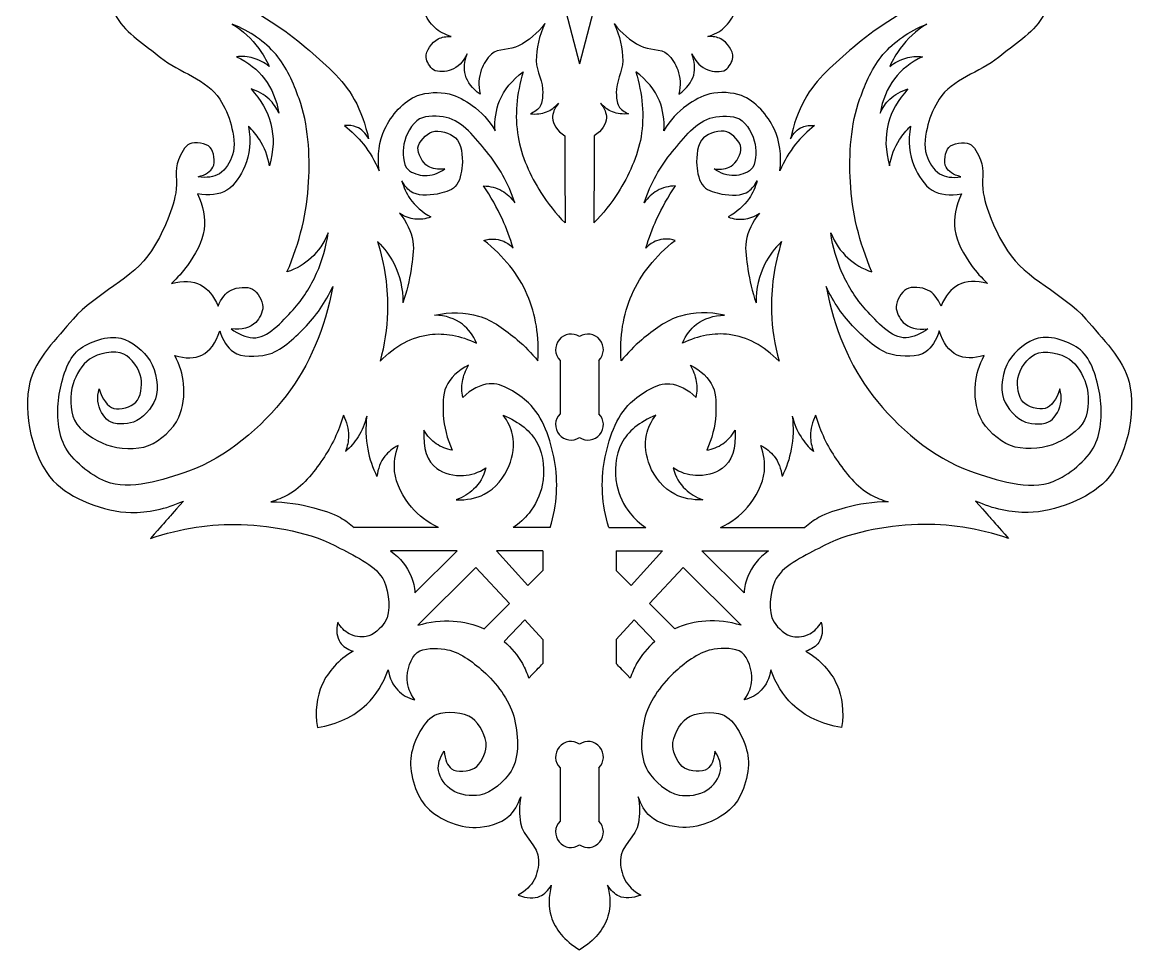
# Model space of a CAD drawing. Header units: millimetres. Extents: x -214 to 301, y -82 to 144.
# Drawn here: x -16.9 to 98, y -75.2 to 20.5 of the extents above; entities that cross this region are included whole.
import ezdxf

# ---------------------------------------------------------------- set-up
doc = ezdxf.new("R2010")
doc.units = ezdxf.units.MM
doc.linetypes.add('K5LT32769', pattern=[0])

msp = doc.modelspace()

# ---------------------------------------------------------------- linework, layer by layer
at = {"color": 30, "linetype": 'K5LT32769', "true_color": 0xff8000}
for p, q in [((38.53, 23.76), (40.52, 16.18)), ((42.5, 23.76), (40.52, 16.18)), ((38.52, -14.44), (38.52, -19.95)), ((42.52, -14.44), (42.52, -19.95)), ((25.98, -31.69), (17.27, -31.69)), ((37.5, -31.69), (33.66, -31.69)), ((43.53, -31.69), (47.37, -31.69)), ((55.05, -31.69), (63.76, -31.69)), ((27.9, -34.1), (21.04, -34.1)), ((27.9, -34.1), (23.54, -38.43)), ((36.75, -34.1), (31.95, -34.1)), ((31.95, -34.1), (35.18, -37.67)), ((36.75, -34.1), (36.75, -36.1)), ((44.28, -34.1), (49.08, -34.1)), ((44.28, -34.1), (44.28, -36.1)), ((49.08, -34.1), (45.85, -37.67)), ((53.13, -34.1), (57.49, -38.43)), ((53.13, -34.1), (59.99, -34.1)), ((29.83, -35.79), (23.85, -41.77)), ((29.83, -35.79), (33.31, -39.53)), ((36.75, -36.1), (35.18, -37.67)), ((44.28, -36.1), (45.85, -37.67)), ((51.2, -35.79), (47.72, -39.53)), ((51.2, -35.79), (57.18, -41.77)), ((33.31, -39.53), (30.7, -42.13)), ((47.72, -39.53), (50.33, -42.13)), ((34.88, -41.22), (32.73, -43.44)), ((34.88, -41.22), (36.75, -43.23)), ((46.15, -41.22), (44.28, -43.23)), ((46.15, -41.22), (48.3, -43.44)), ((36.75, -43.23), (36.75, -45.71)), ((44.28, -43.23), (44.28, -45.71)), ((38.52, -56.48), (38.52, -61.99)), ((42.52, -56.48), (42.52, -61.99))]:
    msp.add_line(p, q, dxfattribs=at)
for centre, start, end in [((39.64, -13.31), 56.4451, 225), ((41.39, -13.31), 315, 123.5549), ((39.64, -21.07), 135, 303.5549), ((41.39, -21.07), 236.4451, 45), ((39.64, -55.35), 56.4451, 225), ((41.39, -55.35), 315, 123.5549), ((39.64, -63.11), 135, 303.5549), ((41.39, -63.11), 236.4451, 45)]:
    msp.add_arc(centre, 1.59, start, end, dxfattribs=at)
for points, knots in [([(0.95, 27.14), (0.6, 28.16), (0.1, 28.82), (-0.56, 29.13), (-1.28, 29.46), (-2.72, 29.33), (-3.27, 28.85), (-3.87, 28.34), (-4.1, 26.77), (-3.83, 25.96), (-3.56, 25.15), (-2.47, 24.24), (-1.64, 23.98), (-0.65, 23.68), (0.99, 24.13), (1.78, 24.82), (2.58, 25.5), (3.09, 27.02), (3.1, 28.11), (3.13, 29.42), (2.3, 31.13), (1.35, 32), (0.22, 33.02), (-2.09, 33.49), (-3.58, 33.23), (-5.4, 32.91), (-7.56, 30.91), (-8.36, 29.28), (-9.44, 27.07), (-8.56, 23.2), (-7.19, 20.93), (-6.2, 19.3), (-4.26, 18.11), (-2.69, 16.83), (-0.76, 15.26), (2.12, 14.56), (3.41, 12.52), (3.91, 11.73), (4.36, 10.79), (4.58, 9.87), (4.83, 8.88), (5.05, 7.69), (4.74, 6.76), (4.5, 6.05), (4, 5.18), (3.38, 4.82), (2.8, 4.47), (2.07, 4.37), (1.19, 4.51)], [0, 0, 0, 0, 1, 1, 1, 2, 2, 2, 3, 3, 3, 4, 4, 4, 5, 5, 5, 6, 6, 6, 7, 7, 7, 8, 8, 8, 9, 9, 9, 10, 10, 10, 11, 11, 11, 12, 12, 12, 13, 13, 13, 14, 14, 14, 15, 15, 15, 16, 16, 16, 16]), ([(80.08, 27.14), (80.43, 28.16), (80.93, 28.82), (81.59, 29.13), (82.31, 29.46), (83.75, 29.33), (84.31, 28.85), (84.9, 28.34), (85.13, 26.77), (84.86, 25.96), (84.59, 25.15), (83.5, 24.24), (82.67, 23.98), (81.68, 23.68), (80.04, 24.13), (79.25, 24.82), (78.45, 25.5), (77.95, 27.02), (77.93, 28.11), (77.9, 29.42), (78.74, 31.13), (79.68, 32), (80.81, 33.02), (83.12, 33.49), (84.61, 33.23), (86.43, 32.91), (88.59, 30.91), (89.39, 29.28), (90.47, 27.07), (89.59, 23.2), (88.22, 20.93), (87.23, 19.3), (85.29, 18.11), (83.72, 16.83), (81.79, 15.26), (78.91, 14.56), (77.62, 12.52), (77.12, 11.73), (76.67, 10.79), (76.45, 9.87), (76.2, 8.88), (75.98, 7.69), (76.29, 6.76), (76.53, 6.05), (77.03, 5.18), (77.65, 4.82), (78.23, 4.47), (78.96, 4.37), (79.84, 4.51)], [0, 0, 0, 0, 1, 1, 1, 2, 2, 2, 3, 3, 3, 4, 4, 4, 5, 5, 5, 6, 6, 6, 7, 7, 7, 8, 8, 8, 9, 9, 9, 10, 10, 10, 11, 11, 11, 12, 12, 12, 13, 13, 13, 14, 14, 14, 15, 15, 15, 16, 16, 16, 16]), ([(4.71, 22.74), (7.51, 21.41), (10.05, 19.77), (12.32, 17.82), (14.15, 16.25), (16.16, 14.59), (17.29, 12.49), (17.97, 11.25), (18.45, 9.89), (18.76, 8.41)], [0, 0, 0, 0, 1, 1, 1, 2, 2, 2, 3, 3, 3, 3]), ([(76.32, 22.74), (73.52, 21.41), (70.98, 19.77), (68.71, 17.82), (66.88, 16.25), (64.87, 14.59), (63.74, 12.49), (63.07, 11.25), (62.58, 9.89), (62.28, 8.41)], [0, 0, 0, 0, 1, 1, 1, 2, 2, 2, 3, 3, 3, 3]), ([(27.29, 18.98), (26.62, 19.17), (26.05, 19.48), (25.59, 19.9), (25.1, 20.34), (24.73, 20.9), (24.47, 21.6)], [0, 0, 0, 0, 1, 1, 1, 2, 2, 2, 2]), ([(53.74, 18.98), (54.41, 19.17), (54.98, 19.48), (55.44, 19.9), (55.93, 20.34), (56.31, 20.9), (56.56, 21.6)], [0, 0, 0, 0, 1, 1, 1, 2, 2, 2, 2]), ([(10.35, -5.31), (11.68, -2.25), (12.42, 0.84), (12.58, 3.98), (12.73, 6.82), (12.56, 9.91), (11.59, 12.58), (11.02, 14.16), (10.31, 15.86), (9.22, 17.12), (8.06, 18.47), (6.55, 19.52), (4.71, 20.27)], [0, 0, 0, 0, 1, 1, 1, 2, 2, 2, 3, 3, 3, 4, 4, 4, 4]), ([(4.71, 20.27), (5.8, 19.58), (6.71, 18.74), (7.43, 17.76), (7.85, 17.19), (8.21, 16.57), (8.51, 15.9)], [0, 0, 0, 0, 1, 1, 1, 2, 2, 2, 2]), ([(36.95, 20.32), (36.17, 19.33), (35.27, 18.56), (34.24, 18.02), (33.39, 17.58), (32.12, 17.77), (31.43, 17.16), (30.98, 16.76), (30.6, 16.13), (30.39, 15.54), (30.11, 14.78), (30.07, 13.95), (30.27, 13.04)], [0, 0, 0, 0, 1, 1, 1, 2, 2, 2, 3, 3, 3, 4, 4, 4, 4]), ([(36.95, 20.32), (36.35, 19.04), (36.05, 17.76), (36.05, 16.47), (36.06, 15.37), (36.8, 14.27), (36.72, 13.17), (36.68, 12.71), (36.7, 12.15), (36.46, 11.78), (36.25, 11.45), (35.91, 11.19), (35.45, 11.01)], [0, 0, 0, 0, 1, 1, 1, 2, 2, 2, 3, 3, 3, 4, 4, 4, 4]), ([(44.08, 20.32), (44.68, 19.04), (44.98, 17.76), (44.98, 16.47), (44.97, 15.37), (44.24, 14.27), (44.31, 13.17), (44.35, 12.71), (44.33, 12.15), (44.57, 11.78), (44.78, 11.45), (45.12, 11.19), (45.58, 11.01)], [0, 0, 0, 0, 1, 1, 1, 2, 2, 2, 3, 3, 3, 4, 4, 4, 4]), ([(44.08, 20.32), (44.86, 19.33), (45.76, 18.56), (46.79, 18.02), (47.64, 17.58), (48.91, 17.77), (49.6, 17.16), (50.05, 16.76), (50.43, 16.13), (50.64, 15.54), (50.92, 14.78), (50.96, 13.95), (50.76, 13.04)], [0, 0, 0, 0, 1, 1, 1, 2, 2, 2, 3, 3, 3, 4, 4, 4, 4]), ([(70.68, -5.31), (69.35, -2.25), (68.61, 0.84), (68.45, 3.98), (68.3, 6.82), (68.47, 9.91), (69.44, 12.58), (70.01, 14.16), (70.73, 15.86), (71.81, 17.12), (72.97, 18.47), (74.48, 19.52), (76.32, 20.27)], [0, 0, 0, 0, 1, 1, 1, 2, 2, 2, 3, 3, 3, 4, 4, 4, 4]), ([(76.32, 20.27), (75.23, 19.58), (74.32, 18.74), (73.6, 17.76), (73.18, 17.19), (72.82, 16.57), (72.52, 15.9)], [0, 0, 0, 0, 1, 1, 1, 2, 2, 2, 2]), ([(28.92, 17.19), (28.51, 16.33), (27.96, 15.78), (27.29, 15.54), (26.76, 15.35), (25.91, 15.25), (25.46, 15.54), (25.1, 15.78), (24.74, 16.4), (24.7, 16.83), (24.63, 17.47), (25.32, 18.41), (25.94, 18.73), (26.31, 18.93), (26.76, 19.01), (27.29, 18.98)], [0, 0, 0, 0, 1, 1, 1, 2, 2, 2, 3, 3, 3, 4, 4, 4, 5, 5, 5, 5]), ([(52.11, 17.19), (52.52, 16.33), (53.07, 15.78), (53.74, 15.54), (54.27, 15.35), (55.12, 15.25), (55.57, 15.54), (55.93, 15.78), (56.29, 16.4), (56.34, 16.83), (56.41, 17.47), (55.71, 18.41), (55.09, 18.73), (54.72, 18.93), (54.27, 19.01), (53.74, 18.98)], [0, 0, 0, 0, 1, 1, 1, 2, 2, 2, 3, 3, 3, 4, 4, 4, 5, 5, 5, 5]), ([(8.51, 15.9), (7.99, 16.31), (7.44, 16.59), (6.86, 16.76), (6.31, 16.91), (5.74, 16.96), (5.14, 16.9)], [0, 0, 0, 0, 1, 1, 1, 2, 2, 2, 2]), ([(5.14, 16.9), (6.35, 16.32), (7.32, 15.56), (8.04, 14.61), (8.79, 13.62), (9.28, 12.44), (9.51, 11.06)], [0, 0, 0, 0, 1, 1, 1, 2, 2, 2, 2]), ([(30.27, 13.04), (29.45, 13.6), (28.95, 14.26), (28.75, 15.01), (28.57, 15.66), (28.63, 16.39), (28.92, 17.19)], [0, 0, 0, 0, 1, 1, 1, 2, 2, 2, 2]), ([(50.76, 13.04), (51.58, 13.6), (52.08, 14.26), (52.29, 15.01), (52.46, 15.66), (52.4, 16.39), (52.11, 17.19)], [0, 0, 0, 0, 1, 1, 1, 2, 2, 2, 2]), ([(75.89, 16.9), (74.68, 16.32), (73.71, 15.56), (72.99, 14.61), (72.24, 13.62), (71.75, 12.44), (71.52, 11.06)], [0, 0, 0, 0, 1, 1, 1, 2, 2, 2, 2]), ([(72.52, 15.9), (73.04, 16.31), (73.59, 16.59), (74.17, 16.76), (74.72, 16.91), (75.29, 16.96), (75.89, 16.9)], [0, 0, 0, 0, 1, 1, 1, 2, 2, 2, 2]), ([(31.81, 9.26), (31.74, 10.38), (31.9, 11.41), (32.27, 12.34), (32.74, 13.49), (33.56, 14.49), (34.71, 15.34)], [0, 0, 0, 0, 1, 1, 1, 2, 2, 2, 2]), ([(34.71, 15.34), (34, 13.02), (33.82, 10.79), (34.18, 8.64), (34.5, 6.65), (35.44, 4.62), (36.54, 2.89), (37.24, 1.77), (38.07, 0.72), (39.03, -0.25)], [0, 0, 0, 0, 1, 1, 1, 2, 2, 2, 3, 3, 3, 3]), ([(46.32, 15.34), (47.03, 13.02), (47.21, 10.79), (46.86, 8.64), (46.53, 6.65), (45.59, 4.62), (44.49, 2.89), (43.79, 1.77), (42.96, 0.72), (42, -0.25)], [0, 0, 0, 0, 1, 1, 1, 2, 2, 2, 3, 3, 3, 3]), ([(49.22, 9.26), (49.29, 10.38), (49.13, 11.41), (48.76, 12.34), (48.29, 13.49), (47.47, 14.49), (46.32, 15.34)], [0, 0, 0, 0, 1, 1, 1, 2, 2, 2, 2]), ([(9.51, 11.06), (9.26, 11.64), (8.92, 12.13), (8.51, 12.53), (8, 13.01), (7.38, 13.35), (6.64, 13.57)], [0, 0, 0, 0, 1, 1, 1, 2, 2, 2, 2]), ([(6.64, 13.57), (7.68, 12.46), (8.36, 11.27), (8.69, 9.98), (9.03, 8.64), (8.98, 7.19), (8.54, 5.65)], [0, 0, 0, 0, 1, 1, 1, 2, 2, 2, 2]), ([(19.85, 5.12), (19.65, 6.75), (19.85, 8.19), (20.44, 9.44), (21.08, 10.81), (22.39, 12.36), (23.8, 12.88), (24.76, 13.23), (26.04, 13.3), (27.06, 13.06), (27.9, 12.86), (28.74, 12.38), (29.45, 11.87), (30.39, 11.2), (31.18, 10.33), (31.81, 9.26)], [0, 0, 0, 0, 1, 1, 1, 2, 2, 2, 3, 3, 3, 4, 4, 4, 5, 5, 5, 5]), ([(61.19, 5.12), (61.38, 6.75), (61.18, 8.19), (60.59, 9.44), (59.95, 10.81), (58.64, 12.36), (57.23, 12.88), (56.28, 13.23), (55, 13.3), (53.97, 13.06), (53.13, 12.86), (52.29, 12.38), (51.58, 11.87), (50.64, 11.2), (49.85, 10.33), (49.22, 9.26)], [0, 0, 0, 0, 1, 1, 1, 2, 2, 2, 3, 3, 3, 4, 4, 4, 5, 5, 5, 5]), ([(71.52, 11.06), (71.77, 11.64), (72.11, 12.13), (72.52, 12.53), (73.03, 13.01), (73.65, 13.35), (74.39, 13.57)], [0, 0, 0, 0, 1, 1, 1, 2, 2, 2, 2]), ([(74.39, 13.57), (73.35, 12.46), (72.67, 11.27), (72.35, 9.98), (72, 8.64), (72.05, 7.19), (72.49, 5.65)], [0, 0, 0, 0, 1, 1, 1, 2, 2, 2, 2]), ([(35.45, 11.01), (36.06, 10.94), (36.61, 11.01), (37.1, 11.2), (37.57, 11.39), (37.98, 11.69), (38.35, 12.1)], [0, 0, 0, 0, 1, 1, 1, 2, 2, 2, 2]), ([(38.35, 12.1), (37.93, 11.58), (37.73, 11.07), (37.74, 10.58), (37.77, 9.93), (38.19, 9.3), (39, 8.72)], [0, 0, 0, 0, 1, 1, 1, 2, 2, 2, 2]), ([(42.68, 12.1), (43.1, 11.58), (43.3, 11.07), (43.29, 10.58), (43.26, 9.93), (42.84, 9.3), (42.03, 8.72)], [0, 0, 0, 0, 1, 1, 1, 2, 2, 2, 2]), ([(45.58, 11.01), (44.97, 10.94), (44.42, 11.01), (43.93, 11.2), (43.46, 11.39), (43.05, 11.69), (42.68, 12.1)], [0, 0, 0, 0, 1, 1, 1, 2, 2, 2, 2]), ([(33.84, 1.83), (33.17, 3.83), (32.2, 5.59), (30.94, 7.11), (29.79, 8.48), (28.45, 10.29), (26.78, 10.62), (25.93, 10.79), (24.73, 10.88), (24.02, 10.48), (23.23, 10.04), (22.57, 8.81), (22.41, 7.86), (22.27, 7.05), (22.28, 5.78), (22.84, 5.25), (23.22, 4.88), (23.98, 4.66), (24.56, 4.64), (25.25, 4.61), (25.94, 4.84), (26.63, 5.32)], [0, 0, 0, 0, 1, 1, 1, 2, 2, 2, 3, 3, 3, 4, 4, 4, 5, 5, 5, 6, 6, 6, 7, 7, 7, 7]), ([(47.19, 1.83), (47.86, 3.83), (48.83, 5.59), (50.1, 7.11), (51.24, 8.48), (52.58, 10.29), (54.25, 10.62), (55.1, 10.79), (56.3, 10.88), (57.01, 10.48), (57.81, 10.04), (58.46, 8.81), (58.62, 7.86), (58.76, 7.05), (58.75, 5.78), (58.19, 5.25), (57.81, 4.88), (57.05, 4.66), (56.47, 4.64), (55.78, 4.61), (55.09, 4.84), (54.4, 5.32)], [0, 0, 0, 0, 1, 1, 1, 2, 2, 2, 3, 3, 3, 4, 4, 4, 5, 5, 5, 6, 6, 6, 7, 7, 7, 7]), ([(6.38, 9.72), (6.65, 8.19), (6.52, 6.81), (5.99, 5.59), (5.6, 4.68), (4.96, 3.59), (4.14, 3.12), (3.33, 2.65), (2.33, 2.53), (1.12, 2.76)], [0, 0, 0, 0, 1, 1, 1, 2, 2, 2, 3, 3, 3, 3]), ([(8.54, 5.65), (8.37, 6.64), (8.02, 7.54), (7.51, 8.34), (7.2, 8.84), (6.82, 9.29), (6.38, 9.72)], [0, 0, 0, 0, 1, 1, 1, 2, 2, 2, 2]), ([(18.76, 8.41), (18.44, 9.02), (18.04, 9.43), (17.53, 9.64), (17.17, 9.8), (16.75, 9.85), (16.28, 9.79)], [0, 0, 0, 0, 1, 1, 1, 2, 2, 2, 2]), ([(16.28, 9.79), (17.01, 9.22), (17.66, 8.58), (18.23, 7.87), (18.88, 7.04), (19.42, 6.13), (19.85, 5.12)], [0, 0, 0, 0, 1, 1, 1, 2, 2, 2, 2]), ([(26.63, 5.32), (25.92, 5.22), (25.34, 5.32), (24.89, 5.6), (24.34, 5.95), (23.79, 6.91), (23.86, 7.5), (23.92, 8.1), (24.73, 8.94), (25.32, 9.14), (25.99, 9.37), (27.2, 9.01), (27.73, 8.54), (28.35, 7.97), (28.49, 6.62), (28.42, 5.69), (28.36, 4.95), (28.19, 3.99), (27.69, 3.49), (27.26, 3.06), (26.47, 2.85), (25.83, 2.73), (24.94, 2.57), (23.76, 2.51), (23.06, 3.02), (22.72, 3.28), (22.43, 3.64), (22.2, 4.1)], [0, 0, 0, 0, 1, 1, 1, 2, 2, 2, 3, 3, 3, 4, 4, 4, 5, 5, 5, 6, 6, 6, 7, 7, 7, 8, 8, 8, 9, 9, 9, 9]), ([(54.4, 5.32), (55.11, 5.22), (55.69, 5.32), (56.14, 5.6), (56.69, 5.95), (57.24, 6.91), (57.17, 7.5), (57.11, 8.1), (56.3, 8.94), (55.71, 9.14), (55.04, 9.37), (53.83, 9.01), (53.3, 8.54), (52.68, 7.97), (52.54, 6.62), (52.61, 5.69), (52.67, 4.95), (52.84, 3.99), (53.34, 3.49), (53.77, 3.06), (54.56, 2.85), (55.2, 2.73), (56.09, 2.57), (57.28, 2.51), (57.97, 3.02), (58.31, 3.28), (58.6, 3.64), (58.83, 4.1)], [0, 0, 0, 0, 1, 1, 1, 2, 2, 2, 3, 3, 3, 4, 4, 4, 5, 5, 5, 6, 6, 6, 7, 7, 7, 8, 8, 8, 9, 9, 9, 9]), ([(64.76, 9.79), (64.02, 9.22), (63.37, 8.58), (62.8, 7.87), (62.15, 7.04), (61.61, 6.13), (61.19, 5.12)], [0, 0, 0, 0, 1, 1, 1, 2, 2, 2, 2]), ([(62.28, 8.41), (62.59, 9.02), (62.99, 9.43), (63.5, 9.64), (63.86, 9.8), (64.28, 9.85), (64.76, 9.79)], [0, 0, 0, 0, 1, 1, 1, 2, 2, 2, 2]), ([(72.49, 5.65), (72.66, 6.64), (73.01, 7.54), (73.52, 8.34), (73.83, 8.84), (74.21, 9.29), (74.65, 9.72)], [0, 0, 0, 0, 1, 1, 1, 2, 2, 2, 2]), ([(74.65, 9.72), (74.38, 8.19), (74.51, 6.81), (75.04, 5.59), (75.43, 4.68), (76.07, 3.59), (76.89, 3.12), (77.7, 2.65), (78.7, 2.53), (79.91, 2.76)], [0, 0, 0, 0, 1, 1, 1, 2, 2, 2, 3, 3, 3, 3]), ([(1.19, 4.51), (1.97, 4.71), (2.48, 5.05), (2.71, 5.5), (2.97, 6.02), (2.81, 7.13), (2.44, 7.54), (2.05, 7.96), (0.87, 8.16), (0.32, 7.92), (-0.21, 7.7), (-0.58, 6.85), (-0.85, 6.25), (-1.29, 5.24), (-0.9, 3.95), (-1.12, 2.85), (-1.52, 0.75), (-2.49, -1.35), (-3.62, -3.13), (-5.5, -6.06), (-9.38, -7.48), (-11.69, -10.17), (-13.39, -12.15), (-15.57, -14.33), (-16.16, -16.67), (-16.95, -19.77), (-15.89, -24.6), (-13.75, -26.86), (-11.99, -28.72), (-8.51, -30.07), (-5.76, -30.13), (-3.99, -30.16), (-2.18, -29.78), (-0.34, -28.96)], [0, 0, 0, 0, 1, 1, 1, 2, 2, 2, 3, 3, 3, 4, 4, 4, 5, 5, 5, 6, 6, 6, 7, 7, 7, 8, 8, 8, 9, 9, 9, 10, 10, 10, 11, 11, 11, 11]), ([(79.84, 4.51), (79.06, 4.71), (78.55, 5.05), (78.32, 5.5), (78.06, 6.02), (78.22, 7.13), (78.59, 7.54), (78.99, 7.96), (80.16, 8.16), (80.71, 7.92), (81.24, 7.7), (81.61, 6.85), (81.88, 6.25), (82.32, 5.24), (81.94, 3.95), (82.15, 2.85), (82.55, 0.75), (83.52, -1.35), (84.65, -3.13), (86.53, -6.06), (90.41, -7.48), (92.72, -10.17), (94.42, -12.15), (96.6, -14.33), (97.19, -16.67), (97.98, -19.77), (96.92, -24.6), (94.79, -26.86), (93.03, -28.72), (89.54, -30.07), (86.79, -30.13), (85.02, -30.16), (83.21, -29.78), (81.37, -28.96)], [0, 0, 0, 0, 1, 1, 1, 2, 2, 2, 3, 3, 3, 4, 4, 4, 5, 5, 5, 6, 6, 6, 7, 7, 7, 8, 8, 8, 9, 9, 9, 10, 10, 10, 11, 11, 11, 11]), ([(22.2, 4.1), (22.38, 3.42), (22.66, 2.82), (23.03, 2.28), (23.56, 1.5), (24.28, 0.86), (25.19, 0.36)], [0, 0, 0, 0, 1, 1, 1, 2, 2, 2, 2]), ([(33.67, -2.84), (33.36, -1.82), (32.99, -0.83), (32.56, 0.13), (32.01, 1.32), (31.37, 2.47), (30.62, 3.57)], [0, 0, 0, 0, 1, 1, 1, 2, 2, 2, 2]), ([(30.62, 3.57), (31.33, 3.55), (31.96, 3.38), (32.51, 3.07), (33.02, 2.78), (33.46, 2.37), (33.84, 1.83)], [0, 0, 0, 0, 1, 1, 1, 2, 2, 2, 2]), ([(50.41, 3.57), (49.7, 3.55), (49.07, 3.38), (48.52, 3.07), (48.01, 2.78), (47.57, 2.37), (47.19, 1.83)], [0, 0, 0, 0, 1, 1, 1, 2, 2, 2, 2]), ([(47.36, -2.84), (47.67, -1.82), (48.04, -0.83), (48.47, 0.13), (49.02, 1.32), (49.66, 2.47), (50.41, 3.57)], [0, 0, 0, 0, 1, 1, 1, 2, 2, 2, 2]), ([(58.83, 4.1), (58.65, 3.42), (58.37, 2.82), (58, 2.28), (57.47, 1.5), (56.75, 0.86), (55.84, 0.36)], [0, 0, 0, 0, 1, 1, 1, 2, 2, 2, 2]), ([(1.12, 2.76), (1.71, 1.48), (1.93, 0.25), (1.8, -0.94), (1.65, -2.23), (0.85, -3.54), (0.08, -4.64), (-0.39, -5.3), (-0.94, -5.92), (-1.56, -6.49)], [0, 0, 0, 0, 1, 1, 1, 2, 2, 2, 3, 3, 3, 3]), ([(79.91, 2.76), (79.32, 1.48), (79.1, 0.25), (79.23, -0.94), (79.38, -2.23), (80.18, -3.54), (80.95, -4.64), (81.42, -5.3), (81.97, -5.92), (82.59, -6.49)], [0, 0, 0, 0, 1, 1, 1, 2, 2, 2, 3, 3, 3, 3]), ([(25.19, 0.36), (24.63, 0.15), (24.08, 0.08), (23.55, 0.14), (23, 0.2), (22.47, 0.4), (21.96, 0.76)], [0, 0, 0, 0, 1, 1, 1, 2, 2, 2, 2]), ([(21.96, 0.76), (22.69, -0.16), (23.15, -1.13), (23.33, -2.15), (23.49, -3.06), (23.27, -4.08), (23.14, -5.03), (22.97, -6.2), (22.7, -7.35), (22.31, -8.49)], [0, 0, 0, 0, 1, 1, 1, 2, 2, 2, 3, 3, 3, 3]), ([(55.84, 0.36), (56.4, 0.15), (56.95, 0.08), (57.48, 0.14), (58.03, 0.2), (58.56, 0.4), (59.07, 0.76)], [0, 0, 0, 0, 1, 1, 1, 2, 2, 2, 2]), ([(59.07, 0.76), (58.34, -0.16), (57.88, -1.13), (57.71, -2.15), (57.54, -3.06), (57.76, -4.08), (57.89, -5.03), (58.06, -6.2), (58.33, -7.35), (58.72, -8.49)], [0, 0, 0, 0, 1, 1, 1, 2, 2, 2, 3, 3, 3, 3]), ([(4.58, -11.18), (5.36, -11.74), (6.12, -12.04), (6.84, -12.1), (8.34, -12.21), (9.84, -10.42), (10.97, -9.23), (11.98, -8.15), (12.8, -6.78), (13.41, -5.43), (13.99, -4.13), (14.39, -2.74), (14.6, -1.28)], [0, 0, 0, 0, 1, 1, 1, 2, 2, 2, 3, 3, 3, 4, 4, 4, 4]), ([(14.6, -1.28), (14.18, -2.32), (13.59, -3.18), (12.84, -3.87), (12.15, -4.5), (11.32, -4.98), (10.35, -5.31)], [0, 0, 0, 0, 1, 1, 1, 2, 2, 2, 2]), ([(19.68, -2.17), (20.4, -2.87), (20.97, -3.65), (21.4, -4.49), (22, -5.69), (22.3, -7.02), (22.31, -8.49)], [0, 0, 0, 0, 1, 1, 1, 2, 2, 2, 2]), ([(19.68, -2.17), (20.44, -4.6), (20.79, -7.03), (20.71, -9.47), (20.66, -11.15), (20.4, -12.84), (19.95, -14.53)], [0, 0, 0, 0, 1, 1, 1, 2, 2, 2, 2]), ([(30.64, -2.05), (31.34, -1.86), (31.98, -1.87), (32.56, -2.09), (32.96, -2.24), (33.33, -2.49), (33.67, -2.84)], [0, 0, 0, 0, 1, 1, 1, 2, 2, 2, 2]), ([(36.21, -14.48), (36.38, -11.98), (36.02, -9.71), (35.13, -7.67), (34.21, -5.54), (32.71, -3.67), (30.64, -2.05)], [0, 0, 0, 0, 1, 1, 1, 2, 2, 2, 2]), ([(44.82, -14.48), (44.65, -11.98), (45.01, -9.71), (45.9, -7.67), (46.83, -5.54), (48.32, -3.67), (50.39, -2.05)], [0, 0, 0, 0, 1, 1, 1, 2, 2, 2, 2]), ([(50.39, -2.05), (49.69, -1.86), (49.05, -1.87), (48.47, -2.09), (48.07, -2.24), (47.7, -2.49), (47.36, -2.84)], [0, 0, 0, 0, 1, 1, 1, 2, 2, 2, 2]), ([(61.36, -2.17), (60.63, -2.87), (60.06, -3.65), (59.63, -4.49), (59.03, -5.69), (58.73, -7.02), (58.72, -8.49)], [0, 0, 0, 0, 1, 1, 1, 2, 2, 2, 2]), ([(61.36, -2.17), (60.59, -4.6), (60.24, -7.03), (60.32, -9.47), (60.37, -11.15), (60.63, -12.84), (61.09, -14.53)], [0, 0, 0, 0, 1, 1, 1, 2, 2, 2, 2]), ([(76.45, -11.18), (75.67, -11.74), (74.92, -12.04), (74.19, -12.1), (72.69, -12.21), (71.19, -10.42), (70.06, -9.23), (69.05, -8.15), (68.23, -6.78), (67.62, -5.43), (67.04, -4.13), (66.64, -2.74), (66.43, -1.28)], [0, 0, 0, 0, 1, 1, 1, 2, 2, 2, 3, 3, 3, 4, 4, 4, 4]), ([(66.43, -1.28), (66.85, -2.32), (67.44, -3.18), (68.19, -3.87), (68.88, -4.5), (69.71, -4.98), (70.68, -5.31)], [0, 0, 0, 0, 1, 1, 1, 2, 2, 2, 2]), ([(15.08, -6.81), (14.27, -11.18), (12.66, -14.94), (10.26, -18.08), (7.77, -21.34), (4.06, -24.5), (0.2, -25.86), (-2.41, -26.78), (-5.89, -27.92), (-8.32, -26.93), (-9.93, -26.28), (-11.83, -24.77), (-12.62, -23.19), (-13.35, -21.72), (-13.41, -19.6), (-13.13, -17.92), (-12.86, -16.34), (-12.29, -14.32), (-11.14, -13.36), (-10.09, -12.49), (-8.09, -11.83), (-6.78, -12.14), (-5.68, -12.41), (-4.37, -13.47), (-3.77, -14.48), (-3.15, -15.54), (-2.81, -17.3), (-3.22, -18.41), (-3.57, -19.34), (-4.54, -20.48), (-5.49, -20.8), (-6.23, -21.05), (-7.43, -21.1), (-8.05, -20.68), (-8.6, -20.31), (-9.06, -19.39), (-9.15, -18.66), (-9.19, -18.25), (-9.15, -17.82), (-9.02, -17.37)], [0, 0, 0, 0, 1, 1, 1, 2, 2, 2, 3, 3, 3, 4, 4, 4, 5, 5, 5, 6, 6, 6, 7, 7, 7, 8, 8, 8, 9, 9, 9, 10, 10, 10, 11, 11, 11, 12, 12, 12, 13, 13, 13, 13]), ([(-1.56, -6.49), (-0.37, -6.16), (0.63, -6.22), (1.44, -6.64), (2.21, -7.04), (2.81, -7.78), (3.24, -8.85)], [0, 0, 0, 0, 1, 1, 1, 2, 2, 2, 2]), ([(3.24, -8.85), (3.56, -8.03), (4.02, -7.47), (4.61, -7.18), (5.2, -6.88), (6.24, -6.78), (6.79, -7.09), (7.32, -7.38), (7.86, -8.28), (7.86, -8.91), (7.87, -9.43), (7.5, -10.14), (7.12, -10.52), (6.56, -11.08), (5.71, -11.3), (4.58, -11.18)], [0, 0, 0, 0, 1, 1, 1, 2, 2, 2, 3, 3, 3, 4, 4, 4, 5, 5, 5, 5]), ([(3.42, -11.37), (3.72, -12.39), (4.18, -13.12), (4.82, -13.56), (5.66, -14.16), (7.21, -14.07), (8.27, -13.84), (9.73, -13.52), (11.03, -12.2), (12.13, -11.1), (13.34, -9.89), (14.32, -8.46), (15.08, -6.81)], [0, 0, 0, 0, 1, 1, 1, 2, 2, 2, 3, 3, 3, 4, 4, 4, 4]), ([(65.95, -6.81), (66.76, -11.18), (68.37, -14.94), (70.77, -18.08), (73.26, -21.34), (76.97, -24.5), (80.83, -25.86), (83.44, -26.78), (86.92, -27.92), (89.35, -26.93), (90.96, -26.28), (92.86, -24.77), (93.65, -23.19), (94.38, -21.72), (94.44, -19.6), (94.16, -17.92), (93.89, -16.34), (93.32, -14.32), (92.17, -13.36), (91.12, -12.49), (89.12, -11.83), (87.81, -12.14), (86.71, -12.41), (85.4, -13.47), (84.8, -14.48), (84.18, -15.54), (83.84, -17.3), (84.25, -18.41), (84.6, -19.34), (85.57, -20.48), (86.52, -20.8), (87.26, -21.05), (88.46, -21.1), (89.08, -20.68), (89.63, -20.31), (90.09, -19.39), (90.18, -18.66), (90.22, -18.25), (90.18, -17.82), (90.05, -17.37)], [0, 0, 0, 0, 1, 1, 1, 2, 2, 2, 3, 3, 3, 4, 4, 4, 5, 5, 5, 6, 6, 6, 7, 7, 7, 8, 8, 8, 9, 9, 9, 10, 10, 10, 11, 11, 11, 12, 12, 12, 13, 13, 13, 13]), ([(77.61, -11.37), (77.31, -12.39), (76.85, -13.12), (76.22, -13.56), (75.37, -14.16), (73.82, -14.07), (72.76, -13.84), (71.31, -13.52), (70, -12.2), (68.9, -11.1), (67.69, -9.89), (66.71, -8.46), (65.95, -6.81)], [0, 0, 0, 0, 1, 1, 1, 2, 2, 2, 3, 3, 3, 4, 4, 4, 4]), ([(77.8, -8.85), (77.47, -8.03), (77.01, -7.47), (76.42, -7.18), (75.83, -6.88), (74.79, -6.78), (74.24, -7.09), (73.71, -7.38), (73.17, -8.28), (73.17, -8.91), (73.16, -9.43), (73.53, -10.14), (73.91, -10.52), (74.47, -11.08), (75.32, -11.3), (76.45, -11.18)], [0, 0, 0, 0, 1, 1, 1, 2, 2, 2, 3, 3, 3, 4, 4, 4, 5, 5, 5, 5]), ([(82.59, -6.49), (81.4, -6.16), (80.4, -6.22), (79.59, -6.64), (78.82, -7.04), (78.22, -7.78), (77.8, -8.85)], [0, 0, 0, 0, 1, 1, 1, 2, 2, 2, 2]), ([(25.57, -9.76), (27.19, -9.42), (28.7, -9.45), (30.11, -9.86), (31.55, -10.28), (32.91, -11.31), (34.09, -12.31), (34.86, -12.96), (35.57, -13.68), (36.21, -14.48)], [0, 0, 0, 0, 1, 1, 1, 2, 2, 2, 3, 3, 3, 3]), ([(29.9, -12.66), (29.54, -11.83), (29.06, -11.18), (28.45, -10.71), (27.68, -10.12), (26.72, -9.8), (25.57, -9.76)], [0, 0, 0, 0, 1, 1, 1, 2, 2, 2, 2]), ([(55.47, -9.76), (53.84, -9.42), (52.33, -9.45), (50.92, -9.86), (49.48, -10.28), (48.13, -11.31), (46.94, -12.31), (46.17, -12.96), (45.46, -13.68), (44.82, -14.48)], [0, 0, 0, 0, 1, 1, 1, 2, 2, 2, 3, 3, 3, 3]), ([(51.13, -12.66), (51.49, -11.83), (51.97, -11.18), (52.58, -10.71), (53.35, -10.12), (54.31, -9.8), (55.47, -9.76)], [0, 0, 0, 0, 1, 1, 1, 2, 2, 2, 2]), ([(-1.21, -13.94), (-0.1, -14.26), (0.83, -14.25), (1.58, -13.89), (2.42, -13.48), (3.03, -12.64), (3.42, -11.37)], [0, 0, 0, 0, 1, 1, 1, 2, 2, 2, 2]), ([(82.24, -13.94), (81.13, -14.26), (80.2, -14.25), (79.45, -13.89), (78.61, -13.48), (78, -12.64), (77.61, -11.37)], [0, 0, 0, 0, 1, 1, 1, 2, 2, 2, 2]), ([(19.95, -14.53), (21.54, -12.92), (23.25, -12), (25.07, -11.77), (26.6, -11.57), (28.21, -11.87), (29.9, -12.66)], [0, 0, 0, 0, 1, 1, 1, 2, 2, 2, 2]), ([(61.09, -14.53), (59.49, -12.92), (57.78, -12), (55.96, -11.77), (54.43, -11.57), (52.82, -11.87), (51.13, -12.66)], [0, 0, 0, 0, 1, 1, 1, 2, 2, 2, 2]), ([(-9.02, -17.37), (-8.67, -18.51), (-8.17, -19.18), (-7.5, -19.39), (-6.89, -19.58), (-5.71, -19.24), (-5.24, -18.76), (-4.72, -18.25), (-4.57, -17.04), (-4.69, -16.27), (-4.84, -15.35), (-5.69, -14.16), (-6.48, -13.79), (-7.4, -13.35), (-9.12, -13.69), (-10.02, -14.31), (-10.79, -14.84), (-11.42, -15.94), (-11.71, -16.87), (-12.06, -18), (-12.05, -19.59), (-11.56, -20.6), (-11.01, -21.74), (-9.49, -22.7), (-8.25, -23.14), (-6.96, -23.6), (-5.17, -23.7), (-3.92, -23.22), (-2.69, -22.74), (-1.39, -21.52), (-0.81, -20.31), (-0.34, -19.32), (-0.21, -18), (-0.31, -16.87), (-0.4, -15.88), (-0.7, -14.9), (-1.21, -13.94)], [0, 0, 0, 0, 1, 1, 1, 2, 2, 2, 3, 3, 3, 4, 4, 4, 5, 5, 5, 6, 6, 6, 7, 7, 7, 8, 8, 8, 9, 9, 9, 10, 10, 10, 11, 11, 11, 12, 12, 12, 12]), ([(90.05, -17.37), (89.7, -18.51), (89.2, -19.18), (88.53, -19.39), (87.92, -19.58), (86.74, -19.24), (86.27, -18.76), (85.76, -18.25), (85.6, -17.04), (85.72, -16.27), (85.87, -15.35), (86.73, -14.16), (87.51, -13.79), (88.43, -13.35), (90.15, -13.69), (91.05, -14.31), (91.82, -14.84), (92.45, -15.94), (92.74, -16.87), (93.09, -18), (93.08, -19.59), (92.59, -20.6), (92.04, -21.74), (90.52, -22.7), (89.28, -23.14), (87.99, -23.6), (86.2, -23.7), (84.95, -23.22), (83.72, -22.74), (82.42, -21.52), (81.84, -20.31), (81.37, -19.32), (81.24, -18), (81.34, -16.87), (81.43, -15.88), (81.73, -14.9), (82.24, -13.94)], [0, 0, 0, 0, 1, 1, 1, 2, 2, 2, 3, 3, 3, 4, 4, 4, 5, 5, 5, 6, 6, 6, 7, 7, 7, 8, 8, 8, 9, 9, 9, 10, 10, 10, 11, 11, 11, 12, 12, 12, 12]), ([(29.08, -14.92), (27.96, -15.49), (27.18, -16.24), (26.76, -17.16), (26.38, -17.98), (26.42, -19.09), (26.47, -20.04), (26.53, -21.28), (26.85, -22.5), (27.4, -23.71)], [0, 0, 0, 0, 1, 1, 1, 2, 2, 2, 3, 3, 3, 3]), ([(28.47, -18.25), (28.37, -17.69), (28.36, -17.14), (28.44, -16.62), (28.54, -16.03), (28.75, -15.46), (29.08, -14.92)], [0, 0, 0, 0, 1, 1, 1, 2, 2, 2, 2]), ([(52.56, -18.25), (52.66, -17.69), (52.67, -17.14), (52.59, -16.62), (52.49, -16.03), (52.28, -15.46), (51.95, -14.92)], [0, 0, 0, 0, 1, 1, 1, 2, 2, 2, 2]), ([(51.95, -14.92), (53.07, -15.49), (53.85, -16.24), (54.27, -17.16), (54.65, -17.98), (54.61, -19.09), (54.56, -20.04), (54.5, -21.28), (54.19, -22.5), (53.63, -23.71)], [0, 0, 0, 0, 1, 1, 1, 2, 2, 2, 3, 3, 3, 3]), ([(37.5, -31.69), (38.21, -29.28), (38.35, -26.97), (37.93, -24.77), (37.54, -22.69), (36.77, -20.19), (35.25, -18.82), (34.2, -17.87), (32.54, -16.71), (31.2, -16.85), (30.29, -16.95), (29.38, -17.41), (28.47, -18.25)], [0, 0, 0, 0, 1, 1, 1, 2, 2, 2, 3, 3, 3, 4, 4, 4, 4]), ([(43.53, -31.69), (42.82, -29.28), (42.68, -26.97), (43.1, -24.77), (43.49, -22.69), (44.26, -20.19), (45.78, -18.82), (46.84, -17.87), (48.49, -16.71), (49.83, -16.85), (50.75, -16.95), (51.65, -17.41), (52.56, -18.25)], [0, 0, 0, 0, 1, 1, 1, 2, 2, 2, 3, 3, 3, 4, 4, 4, 4]), ([(16.17, -20.08), (15.68, -21.76), (14.97, -23.28), (14.03, -24.64), (13.07, -26.03), (11.94, -27.51), (10.47, -28.31), (9.92, -28.61), (9.32, -28.85), (8.69, -29.03)], [0, 0, 0, 0, 1, 1, 1, 2, 2, 2, 3, 3, 3, 3]), ([(16.17, -20.08), (16.52, -20.79), (16.69, -21.51), (16.69, -22.22), (16.69, -22.76), (16.58, -23.3), (16.38, -23.85)], [0, 0, 0, 0, 1, 1, 1, 2, 2, 2, 2]), ([(18.57, -20.18), (18.39, -20.97), (18.09, -21.69), (17.68, -22.34), (17.32, -22.9), (16.89, -23.4), (16.38, -23.85)], [0, 0, 0, 0, 1, 1, 1, 2, 2, 2, 2]), ([(18.57, -20.18), (18.43, -21.36), (18.47, -22.5), (18.68, -23.61), (18.86, -24.57), (19.18, -25.51), (19.63, -26.43)], [0, 0, 0, 0, 1, 1, 1, 2, 2, 2, 2]), ([(27.78, -28.81), (28.89, -28.87), (29.87, -28.68), (30.7, -28.25), (31.8, -27.69), (32.81, -26.45), (33.27, -25.29), (33.65, -24.34), (33.83, -23.11), (33.61, -22.11), (33.45, -21.41), (33.13, -20.74), (32.65, -20.1)], [0, 0, 0, 0, 1, 1, 1, 2, 2, 2, 3, 3, 3, 4, 4, 4, 4]), ([(32.65, -20.1), (34.34, -20.79), (35.52, -21.76), (36.18, -23), (36.8, -24.19), (36.96, -25.94), (36.67, -27.3), (36.47, -28.31), (35.95, -29.39), (35.31, -30.2), (34.85, -30.77), (34.3, -31.27), (33.66, -31.69)], [0, 0, 0, 0, 1, 1, 1, 2, 2, 2, 3, 3, 3, 4, 4, 4, 4]), ([(48.38, -20.1), (46.69, -20.79), (45.52, -21.76), (44.85, -23), (44.23, -24.19), (44.07, -25.94), (44.36, -27.3), (44.57, -28.31), (45.08, -29.39), (45.73, -30.2), (46.18, -30.77), (46.73, -31.27), (47.37, -31.69)], [0, 0, 0, 0, 1, 1, 1, 2, 2, 2, 3, 3, 3, 4, 4, 4, 4]), ([(53.25, -28.81), (52.14, -28.87), (51.16, -28.68), (50.33, -28.25), (49.23, -27.69), (48.22, -26.45), (47.76, -25.29), (47.38, -24.34), (47.2, -23.11), (47.43, -22.11), (47.58, -21.41), (47.9, -20.74), (48.38, -20.1)], [0, 0, 0, 0, 1, 1, 1, 2, 2, 2, 3, 3, 3, 4, 4, 4, 4]), ([(62.46, -20.18), (62.6, -21.36), (62.56, -22.5), (62.35, -23.61), (62.17, -24.57), (61.85, -25.51), (61.4, -26.43)], [0, 0, 0, 0, 1, 1, 1, 2, 2, 2, 2]), ([(62.46, -20.18), (62.64, -20.97), (62.94, -21.69), (63.36, -22.34), (63.71, -22.9), (64.14, -23.4), (64.65, -23.85)], [0, 0, 0, 0, 1, 1, 1, 2, 2, 2, 2]), ([(64.86, -20.08), (64.51, -20.79), (64.34, -21.51), (64.34, -22.22), (64.34, -22.76), (64.45, -23.3), (64.65, -23.85)], [0, 0, 0, 0, 1, 1, 1, 2, 2, 2, 2]), ([(64.86, -20.08), (65.35, -21.76), (66.06, -23.28), (67, -24.64), (67.96, -26.03), (69.09, -27.51), (70.56, -28.31), (71.12, -28.61), (71.71, -28.85), (72.34, -29.03)], [0, 0, 0, 0, 1, 1, 1, 2, 2, 2, 3, 3, 3, 3]), ([(24.46, -21.62), (24.36, -23.52), (24.8, -24.85), (25.79, -25.6), (26.46, -26.11), (27.64, -26.38), (28.55, -26.32), (29.33, -26.28), (30.1, -26.02), (30.87, -25.54)], [0, 0, 0, 0, 1, 1, 1, 2, 2, 2, 3, 3, 3, 3]), ([(27.4, -23.71), (26.78, -23.6), (26.22, -23.37), (25.75, -23.05), (25.23, -22.69), (24.8, -22.22), (24.46, -21.62)], [0, 0, 0, 0, 1, 1, 1, 2, 2, 2, 2]), ([(56.57, -21.62), (56.67, -23.52), (56.23, -24.85), (55.24, -25.6), (54.57, -26.11), (53.39, -26.38), (52.49, -26.32), (51.7, -26.28), (50.93, -26.02), (50.16, -25.54)], [0, 0, 0, 0, 1, 1, 1, 2, 2, 2, 3, 3, 3, 3]), ([(53.63, -23.71), (54.25, -23.6), (54.81, -23.37), (55.29, -23.05), (55.8, -22.69), (56.23, -22.22), (56.57, -21.62)], [0, 0, 0, 0, 1, 1, 1, 2, 2, 2, 2]), ([(21.83, -23.21), (21.25, -23.51), (20.79, -23.88), (20.44, -24.33), (19.99, -24.9), (19.72, -25.6), (19.63, -26.43)], [0, 0, 0, 0, 1, 1, 1, 2, 2, 2, 2]), ([(25.98, -31.69), (24.86, -31.16), (23.93, -30.46), (23.19, -29.58), (22.36, -28.58), (21.57, -27.19), (21.45, -25.89), (21.37, -25.03), (21.5, -24.13), (21.83, -23.21)], [0, 0, 0, 0, 1, 1, 1, 2, 2, 2, 3, 3, 3, 3]), ([(55.05, -31.69), (56.17, -31.16), (57.1, -30.46), (57.84, -29.58), (58.67, -28.58), (59.46, -27.19), (59.58, -25.89), (59.66, -25.03), (59.53, -24.13), (59.2, -23.21)], [0, 0, 0, 0, 1, 1, 1, 2, 2, 2, 3, 3, 3, 3]), ([(59.2, -23.21), (59.78, -23.51), (60.24, -23.88), (60.59, -24.33), (61.04, -24.9), (61.31, -25.6), (61.4, -26.43)], [0, 0, 0, 0, 1, 1, 1, 2, 2, 2, 2]), ([(30.87, -25.54), (30.61, -26.43), (30.19, -27.17), (29.6, -27.73), (29.11, -28.21), (28.5, -28.57), (27.78, -28.81)], [0, 0, 0, 0, 1, 1, 1, 2, 2, 2, 2]), ([(50.16, -25.54), (50.42, -26.43), (50.84, -27.17), (51.43, -27.73), (51.92, -28.21), (52.53, -28.57), (53.25, -28.81)], [0, 0, 0, 0, 1, 1, 1, 2, 2, 2, 2]), ([(8.69, -29.03), (10.21, -29.04), (11.69, -29.25), (13.11, -29.64), (14.05, -29.9), (15.02, -30.17), (15.86, -30.66), (16.36, -30.95), (16.83, -31.29), (17.27, -31.69)], [0, 0, 0, 0, 1, 1, 1, 2, 2, 2, 3, 3, 3, 3]), ([(72.34, -29.03), (70.82, -29.04), (69.34, -29.25), (67.92, -29.64), (66.98, -29.9), (66.01, -30.17), (65.17, -30.66), (64.67, -30.95), (64.2, -31.29), (63.76, -31.69)], [0, 0, 0, 0, 1, 1, 1, 2, 2, 2, 3, 3, 3, 3]), ([(-3.72, -32.8), (-0.58, -31.75), (2.53, -31.28), (5.62, -31.38), (9.06, -31.49), (12.83, -32.17), (15.85, -33.83), (17.47, -34.72), (19.7, -35.66), (20.36, -37.23), (20.86, -38.39), (21.14, -40.38), (20.45, -41.44), (20.05, -42.06), (19.25, -42.81), (18.52, -42.94), (17.98, -43.04), (17.25, -42.91), (16.75, -42.64), (16.29, -42.39), (15.9, -41.99), (15.59, -41.44)], [0, 0, 0, 0, 1, 1, 1, 2, 2, 2, 3, 3, 3, 4, 4, 4, 5, 5, 5, 6, 6, 6, 7, 7, 7, 7]), ([(84.75, -32.8), (81.61, -31.75), (78.5, -31.28), (75.42, -31.38), (71.97, -31.49), (68.2, -32.17), (65.18, -33.83), (63.56, -34.72), (61.33, -35.66), (60.67, -37.23), (60.17, -38.39), (59.89, -40.38), (60.58, -41.44), (60.98, -42.06), (61.78, -42.81), (62.51, -42.94), (63.05, -43.04), (63.78, -42.91), (64.28, -42.64), (64.74, -42.39), (65.13, -41.99), (65.44, -41.44)], [0, 0, 0, 0, 1, 1, 1, 2, 2, 2, 3, 3, 3, 4, 4, 4, 5, 5, 5, 6, 6, 6, 7, 7, 7, 7]), ([(21.04, -34.1), (22.04, -34.85), (22.74, -35.72), (23.16, -36.72), (23.38, -37.24), (23.49, -37.83), (23.54, -38.43)], [0, 0, 0, 0, 1, 1, 1, 2, 2, 2, 2]), ([(59.99, -34.1), (58.99, -34.85), (58.29, -35.72), (57.87, -36.72), (57.65, -37.24), (57.54, -37.83), (57.49, -38.43)], [0, 0, 0, 0, 1, 1, 1, 2, 2, 2, 2]), ([(23.85, -41.77), (25.07, -41.39), (26.29, -41.24), (27.48, -41.33), (28.55, -41.4), (29.7, -41.68), (30.7, -42.13)], [0, 0, 0, 0, 1, 1, 1, 2, 2, 2, 2]), ([(57.18, -41.77), (55.96, -41.39), (54.75, -41.24), (53.55, -41.33), (52.48, -41.4), (51.33, -41.68), (50.33, -42.13)], [0, 0, 0, 0, 1, 1, 1, 2, 2, 2, 2]), ([(15.59, -41.44), (15.39, -42.31), (15.47, -43.01), (15.84, -43.54), (16.12, -43.94), (16.56, -44.24), (17.17, -44.44)], [0, 0, 0, 0, 1, 1, 1, 2, 2, 2, 2]), ([(65.44, -41.44), (65.64, -42.31), (65.56, -43.01), (65.19, -43.54), (64.91, -43.94), (64.47, -44.24), (63.86, -44.44)], [0, 0, 0, 0, 1, 1, 1, 2, 2, 2, 2]), ([(32.73, -43.44), (33.49, -44.09), (34.15, -44.88), (34.62, -45.71), (34.88, -46.19), (35.1, -46.7), (35.28, -47.24)], [0, 0, 0, 0, 1, 1, 1, 2, 2, 2, 2]), ([(48.3, -43.44), (47.54, -44.09), (46.88, -44.88), (46.41, -45.71), (46.15, -46.19), (45.93, -46.7), (45.75, -47.24)], [0, 0, 0, 0, 1, 1, 1, 2, 2, 2, 2]), ([(17.17, -44.44), (15.65, -45.37), (14.59, -46.52), (13.98, -47.88), (13.4, -49.17), (13.23, -50.65), (13.48, -52.32)], [0, 0, 0, 0, 1, 1, 1, 2, 2, 2, 2]), ([(23.52, -49.47), (23.04, -48.78), (22.78, -48.1), (22.74, -47.41), (22.68, -46.47), (23.1, -45.09), (23.79, -44.57), (24.43, -44.08), (25.72, -44.13), (26.62, -44.24), (28.06, -44.43), (29.48, -45.53), (30.59, -46.51), (31.95, -47.72), (33.25, -49.44), (33.73, -51.14), (34.22, -52.87), (34.37, -55.35), (33.46, -56.82), (32.81, -57.86), (31.46, -59.09), (30.24, -59.29), (29.36, -59.44), (28.11, -59.3), (27.37, -58.79), (26.74, -58.35), (26.05, -57.49), (25.97, -56.76), (25.89, -56.13), (26.09, -55.47), (26.56, -54.76)], [0, 0, 0, 0, 1, 1, 1, 2, 2, 2, 3, 3, 3, 4, 4, 4, 5, 5, 5, 6, 6, 6, 7, 7, 7, 8, 8, 8, 9, 9, 9, 10, 10, 10, 10]), ([(57.51, -49.47), (57.99, -48.78), (58.25, -48.1), (58.29, -47.41), (58.35, -46.47), (57.93, -45.09), (57.24, -44.57), (56.6, -44.08), (55.31, -44.13), (54.41, -44.24), (52.97, -44.43), (51.55, -45.53), (50.44, -46.51), (49.08, -47.72), (47.78, -49.44), (47.3, -51.14), (46.81, -52.87), (46.66, -55.35), (47.57, -56.82), (48.22, -57.86), (49.57, -59.09), (50.79, -59.29), (51.67, -59.44), (52.92, -59.3), (53.66, -58.79), (54.29, -58.35), (54.98, -57.49), (55.06, -56.76), (55.14, -56.13), (54.94, -55.47), (54.47, -54.76)], [0, 0, 0, 0, 1, 1, 1, 2, 2, 2, 3, 3, 3, 4, 4, 4, 5, 5, 5, 6, 6, 6, 7, 7, 7, 8, 8, 8, 9, 9, 9, 10, 10, 10, 10]), ([(63.86, -44.44), (65.38, -45.37), (66.44, -46.52), (67.05, -47.88), (67.63, -49.17), (67.8, -50.65), (67.55, -52.32)], [0, 0, 0, 0, 1, 1, 1, 2, 2, 2, 2]), ([(13.48, -52.32), (15.58, -51.97), (17.27, -51.17), (18.57, -49.92), (19.53, -48.99), (20.27, -47.8), (20.79, -46.37)], [0, 0, 0, 0, 1, 1, 1, 2, 2, 2, 2]), ([(20.79, -46.37), (20.93, -47.25), (21.27, -47.95), (21.79, -48.48), (22.23, -48.94), (22.8, -49.27), (23.52, -49.47)], [0, 0, 0, 0, 1, 1, 1, 2, 2, 2, 2]), ([(60.24, -46.37), (60.1, -47.25), (59.76, -47.95), (59.25, -48.48), (58.8, -48.94), (58.23, -49.27), (57.51, -49.47)], [0, 0, 0, 0, 1, 1, 1, 2, 2, 2, 2]), ([(67.55, -52.32), (65.46, -51.97), (63.76, -51.17), (62.46, -49.92), (61.5, -48.99), (60.76, -47.8), (60.24, -46.37)], [0, 0, 0, 0, 1, 1, 1, 2, 2, 2, 2]), ([(26.56, -54.76), (26.64, -55.65), (26.89, -56.26), (27.33, -56.58), (27.86, -56.97), (29.11, -56.86), (29.7, -56.51), (30.33, -56.13), (30.84, -55), (30.89, -54.24), (30.96, -53.29), (30.21, -51.92), (29.45, -51.36), (28.59, -50.71), (26.77, -50.61), (25.79, -50.98), (24.47, -51.48), (23.39, -53.71), (23.15, -55.21), (22.9, -56.82), (23.55, -59.11), (24.57, -60.34), (25.68, -61.67), (28.05, -62.72), (29.85, -62.63), (30.96, -62.58), (32.41, -62.25), (33.23, -61.48), (33.77, -60.98), (34.18, -60.31), (34.45, -59.47)], [0, 0, 0, 0, 1, 1, 1, 2, 2, 2, 3, 3, 3, 4, 4, 4, 5, 5, 5, 6, 6, 6, 7, 7, 7, 8, 8, 8, 9, 9, 9, 10, 10, 10, 10]), ([(54.47, -54.76), (54.39, -55.65), (54.14, -56.26), (53.7, -56.58), (53.17, -56.97), (51.92, -56.86), (51.33, -56.51), (50.7, -56.13), (50.19, -55), (50.14, -54.24), (50.07, -53.29), (50.82, -51.92), (51.58, -51.36), (52.44, -50.71), (54.26, -50.61), (55.24, -50.98), (56.56, -51.48), (57.64, -53.71), (57.88, -55.21), (58.13, -56.82), (57.49, -59.11), (56.46, -60.34), (55.35, -61.67), (52.98, -62.72), (51.18, -62.63), (50.07, -62.58), (48.62, -62.25), (47.8, -61.48), (47.26, -60.98), (46.85, -60.31), (46.58, -59.47)], [0, 0, 0, 0, 1, 1, 1, 2, 2, 2, 3, 3, 3, 4, 4, 4, 5, 5, 5, 6, 6, 6, 7, 7, 7, 8, 8, 8, 9, 9, 9, 10, 10, 10, 10]), ([(34.45, -59.47), (34.29, -60.4), (34.28, -61.3), (34.43, -62.16), (34.66, -63.51), (36.29, -64.62), (36.29, -65.96), (36.3, -66.63), (36.17, -67.44), (35.85, -68.03), (35.5, -68.66), (34.95, -69.19), (34.2, -69.6)], [0, 0, 0, 0, 1, 1, 1, 2, 2, 2, 3, 3, 3, 4, 4, 4, 4]), ([(46.58, -59.47), (46.74, -60.4), (46.75, -61.3), (46.6, -62.16), (46.37, -63.51), (44.74, -64.62), (44.74, -65.96), (44.73, -66.63), (44.86, -67.44), (45.19, -68.03), (45.53, -68.66), (46.08, -69.19), (46.83, -69.6)], [0, 0, 0, 0, 1, 1, 1, 2, 2, 2, 3, 3, 3, 4, 4, 4, 4]), ([(34.2, -69.6), (35.07, -69.96), (35.82, -70), (36.44, -69.72), (36.9, -69.52), (37.29, -69.14), (37.61, -68.6)], [0, 0, 0, 0, 1, 1, 1, 2, 2, 2, 2]), ([(37.61, -68.6), (37.32, -69.77), (37.31, -70.83), (37.59, -71.79), (37.98, -73.15), (38.96, -74.3), (40.52, -75.25)], [0, 0, 0, 0, 1, 1, 1, 2, 2, 2, 2]), ([(43.42, -68.6), (43.71, -69.77), (43.72, -70.83), (43.44, -71.79), (43.05, -73.15), (42.07, -74.3), (40.52, -75.25)], [0, 0, 0, 0, 1, 1, 1, 2, 2, 2, 2]), ([(46.83, -69.6), (45.96, -69.96), (45.21, -70), (44.59, -69.72), (44.14, -69.52), (43.75, -69.14), (43.42, -68.6)], [0, 0, 0, 0, 1, 1, 1, 2, 2, 2, 2])]:
    msp.add_open_spline(points, degree=3, knots=knots, dxfattribs=at)
for points in [[(39, 8.72), (39.02, 2.74), (39.01, 5.73), (39.03, -0.25)], [(42.03, 8.72), (42.01, 2.74), (42.02, 5.73), (42, -0.25)], [(-0.34, -28.96), (-2.59, -31.52), (-1.46, -30.24), (-3.72, -32.8)], [(81.37, -28.96), (83.62, -31.52), (82.49, -30.24), (84.75, -32.8)], [(35.28, -47.24), (36.4, -46.07), (36.31, -46.17), (36.75, -45.71)], [(45.75, -47.24), (44.63, -46.07), (44.73, -46.17), (44.28, -45.71)]]:
    msp.add_open_spline(points, degree=3, dxfattribs=at)

doc.saveas('drawing.dxf')
